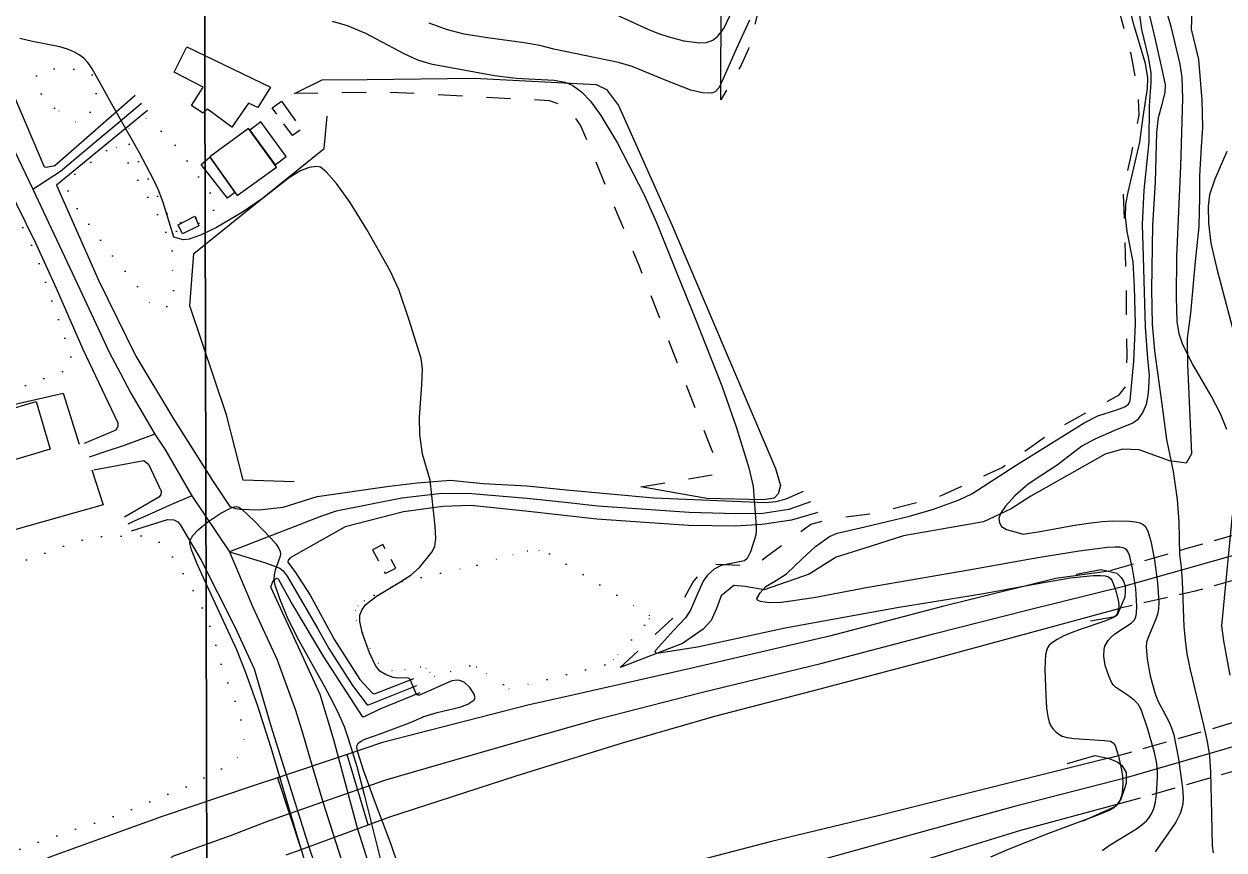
# Model space of a CAD drawing. Header units: millimetres. Extents: x 220021 to 223505, y 489325 to 491820.
# Drawn here: x 221763.6 to 222012.5, y 491516.4 to 491687.8 of the extents above; entities that cross this region are included whole.
import ezdxf

# ---------------------------------------------------------------- set-up
doc = ezdxf.new("R2010")
doc.units = ezdxf.units.MM
for name, pattern in [('5M2P5', [7.5, 5, -2.5]), ('5M5', [10, 5, -5]), ('AM4', [4, 0, -4])]:
    doc.linetypes.add(name, pattern=pattern)
for name, color, linetype in [('A0013110', 8, 'Continuous'), ('A0013112', 8, 'Continuous'), ('A0013122', 8, '5M2P5'), ('A0023210', 8, 'Continuous'), ('A0023212', 8, 'Continuous'), ('A0073340', 8, 'Continuous'), ('A0123373', 8, 'Continuous'), ('B0014111', 8, 'Continuous'), ('B0014112', 8, 'Continuous'), ('B0014116', 8, '5M2P5'), ('B0014118', 8, '5M2P5'), ('B0024120', 8, 'B0024120'), ('D0025111', 8, 'AM4'), ('F0017111', 8, 'Continuous'), ('F0017114', 8, 'Continuous'), ('F0037222', 8, 'Continuous'), ('F0037223', 8, '5M5'), ('zd001', 7, 'Continuous')]:
    doc.layers.add(name, color=color, linetype=linetype)
doc.linetypes.add('B0024120', pattern='A,10,-1.75,[133,ltypeshp.shx,S=0.75,R=0,X=0,Y=0],-3.25', length=15)

msp = doc.modelspace()

# ---------------------------------------------------------------- linework, layer by layer
at = {"layer": 'A0013110', "flags": 128}
for points in [[(221786.635, 491672.928), (221769.974, 491658.391), (221768.165, 491658.009), (221767.811, 491658.115), (221757.536, 491682.191)], [(221738.394, 491678.813), (221747.18, 491680.002), (221747.672, 491679.589), (221751.863, 491670.998), (221758.035, 491658.425), (221765.958, 491642.415), (221770.25, 491632.982), (221775.79, 491620.296), (221783.048, 491605.036), (221783.055, 491604.237), (221782.645, 491603.541), (221776.038, 491600.716)], [(221789.234, 491669.854), (221770.303, 491654.384), (221779.054, 491634.623), (221786.788, 491618.845), (221794.598, 491605.883), (221802.656, 491593.052), (221806.296, 491587.67), (221807.482, 491587.279), (221808.415, 491587.102), (221812.368, 491586.941), (221817.311, 491587.514), (221824.419, 491589.762), (221839.302, 491591.853), (221845.216, 491592.584), (221851.953, 491593.142), (221858.858, 491592.47), (221867.899, 491591.984), (221876.119, 491591.141), (221894.203, 491589.464), (221917.38, 491588.514), (221919.516, 491588.7), (221921.651, 491589.238), (221925.263, 491590.837)], [(221778.066, 491595.275), (221788.462, 491597.206), (221789.439, 491596.484), (221792.015, 491590.853), (221791.958, 491590.1), (221791.554, 491589.63), (221784.436, 491585.427)], [(221928.233, 491586.453), (221922.814, 491584.845), (221916.735, 491583.938), (221911.148, 491583.56), (221901.451, 491583.692), (221882.382, 491585.013), (221867.585, 491586.705), (221856.241, 491587.884), (221850.489, 491587.682), (221842.275, 491586.589), (221830.178, 491583.425), (221818.775, 491577.026), (221818.373, 491576.497), (221818.322, 491576.093), (221818.626, 491575.633), (221819.749, 491574.155), (221822.936, 491569.239), (221827.973, 491559.978), (221833.242, 491551.753), (221835.86, 491548.938), (221836.308, 491548.787), (221844.445, 491552.002)], [(221785.876, 491582.642), (221793.353, 491584.973), (221794.671, 491584.873), (221795.473, 491584.505), (221796.049, 491583.799), (221800.366, 491576.547), (221807.336, 491562.678), (221811.362, 491553.95), (221814.797, 491542.169), (221822.786, 491516.601), (221834.941, 491480.972), (221840.078, 491464.567), (221839.534, 491463.955), (221832.056, 491461.813), (221823.807, 491459.495), (221817.1, 491456.477)], [(221843.933, 491485.597), (221832.794, 491520.909), (221827.871, 491539.261), (221825.014, 491548.654), (221820.857, 491557.691), (221814.808, 491570.907), (221815.197, 491572.102), (221815.557, 491572.519), (221815.936, 491572.784), (221816.287, 491572.675), (221819.253, 491567.235), (221825.717, 491556.487), (221833.731, 491544.077), (221834.182, 491544.093), (221837.449, 491545.652), (221845.75, 491549.054)]]:
    msp.add_lwpolyline(points, dxfattribs=at)
at = {"layer": 'A0013112', "flags": 128}
for points in [[(221988.589, 491574.224), (221977.606, 491572.753), (221954.108, 491566.925), (221930.656, 491560.747), (221901.807, 491554.057), (221877.732, 491548.571), (221868.073, 491546.457), (221837.975, 491538.658), (221830.622, 491536.205), (221816.137, 491531.373), (221811.131, 491529.704), (221792.268, 491523.325), (221769.265, 491515.024), (221747.497, 491506.063), (221733.365, 491499.865), (221720.869, 491493.075), (221702.725, 491483.109), (221682.974, 491470.697), (221658.179, 491455.62), (221637.892, 491440.278), (221618.535, 491425.149), (221594.338, 491409.045), (221586.958, 491406.402)], [(221817.931, 491515.347), (221821.109, 491516.515), (221834.995, 491521.619), (221839.279, 491523.194), (221865.698, 491531.803), (221887.763, 491538.624), (221906.871, 491544.186), (221927.11, 491549.432), (221950.985, 491555.695), (221990.928, 491566.567)], [(221988.538, 491535.424), (221967.218, 491530.094), (221940.773, 491523.488), (221918.375, 491518.053), (221897.97, 491512.726)], [(221912.07, 491502.021), (221927.4, 491507.115), (221954.206, 491515.489), (221970.324, 491520.531), (221990.349, 491525.885)]]:
    msp.add_lwpolyline(points, dxfattribs=at)
at = {"layer": 'A0013122', "flags": 128}
for points in [[(222246.094, 491647.608), (222004.338, 491578.818), (221988.589, 491574.224)], [(222246.119, 491638.258), (222006.529, 491570.084), (221990.928, 491566.567)], [(221988.538, 491535.424), (221990.916, 491536.04), (222246.192, 491610.184)], [(221990.349, 491525.885), (221996.284, 491527.498), (222246.219, 491600.091)]]:
    msp.add_lwpolyline(points, dxfattribs=at)
at = {"layer": 'A0023210', "flags": 128}
for points in [[(221765.399, 491653.497), (221771.189, 491657.273), (221778.564, 491663.486), (221783.111, 491667.317), (221787.939, 491671.386)], [(221758.811, 491667.432), (221765.399, 491653.497), (221774.652, 491633.803), (221781.289, 491619.57), (221783.53, 491615.374), (221785.771, 491611.177), (221790.742, 491602.653), (221792.789, 491599.583), (221798.406, 491589.885), (221806.182, 491578.26), (221811.072, 491566.793), (221816.11, 491555.821), (221819.905, 491545.412), (221821.334, 491540.715), (221823.371, 491533.787), (221825.552, 491526.368), (221837.429, 491489.4)], [(221790.742, 491602.653), (221784.331, 491600.317), (221779.97, 491598.881), (221778.775, 491598.487), (221777.077, 491597.927)], [(221798.406, 491589.885), (221793.721, 491587.869), (221789.285, 491585.883), (221787.221, 491584.959), (221785.156, 491584.034)]]:
    msp.add_lwpolyline(points, dxfattribs=at)
at = {"layer": 'A0023210'}
msp.add_lwpolyline([(221926.748, 491588.645), (221922.233, 491587.041), (221916.829, 491586.235), (221911.255, 491586.161), (221901.563, 491586.425), (221882.637, 491587.763), (221875.246, 491588.548), (221867.854, 491589.333), (221856.475, 491590.282), (221850.27, 491590.334), (221841.932, 491589.363), (221828.364, 491586.667), (221825.285, 491585.672), (221806.182, 491578.26), (221813.442, 491576.023), (221815.391, 491575.381), (221816.625, 491574.871), (221817.319, 491574.311), (221818.154, 491573.186), (221821.095, 491568.237), (221824.528, 491562.264), (221826.845, 491558.233), (221831.713, 491550.536), (221834.795, 491546.508), (221835.021, 491546.516), (221845.097, 491550.53)], dxfattribs=at)
at = {"layer": 'A0023212', "flags": 128}
msp.add_lwpolyline([(221685.235, 491448.887), (221697.965, 491461.667), (221706.569, 491466.895), (221725.935, 491478.161), (221747.74, 491489.373), (221758.221, 491494.463), (221768.702, 491499.552), (221787.452, 491508.164), (221794.488, 491515.128), (221806.629, 491519.488), (221811.246, 491521.263), (221814.531, 491522.526), (221825.552, 491526.368), (221838.627, 491530.926), (221852.757, 491535.028), (221866.886, 491539.13), (221882.748, 491543.597), (221904.339, 491549.122), (221928.883, 491555.089), (221952.547, 491561.31), (221971.577, 491566.15), (221991.981, 491571.213), (222119.044, 491607.073), (222246.106, 491642.933)], dxfattribs=at)
at = {"layer": 'A0023212'}
msp.add_lwpolyline([(222246.206, 491605.137), (221992.199, 491531.362), (221968.771, 491525.313), (221947.49, 491519.489), (221922.888, 491512.584)], dxfattribs=at)
at = {"layer": 'A0073340', "flags": 128}
msp.add_lwpolyline([(221830.622, 491536.205), (221816.137, 491531.373), (221821.109, 491516.515), (221834.995, 491521.619)], close=True, dxfattribs=at)
at = {"layer": 'A0123373', "flags": 128}
for points in [[(221981.827, 491573.655), (221987.007, 491574.609), (221990.293, 491573.808), (221991.136, 491572.935), (221991.684, 491572.143), (221991.987, 491571.196), (221991.997, 491570.117), (221991.911, 491568.875), (221990.319, 491565.138), (221989.853, 491564.76), (221984.834, 491563.858)], [(221980.042, 491534.368), (221985.68, 491535.986), (221988.707, 491535.391), (221990.459, 491534.603), (221991.33, 491533.939), (221991.811, 491533.181), (221992.195, 491532.487), (221992.203, 491530.23), (221991.89, 491529.127), (221991.599, 491528.311), (221991.079, 491526.966), (221990.01, 491525.382), (221983.2, 491522.368)]]:
    msp.add_lwpolyline(points, dxfattribs=at)
at = {"layer": 'B0014111', "flags": 128}
msp.add_lwpolyline([(221766.091, 491609.478), (221769.026, 491599.535), (221749.305, 491593.715), (221746.368, 491603.667)], close=True, dxfattribs=at)
at = {"layer": 'B0014112', "flags": 128}
for points in [[(221797.389, 491683.045), (221814.695, 491674.702), (221812.057, 491670.471), (221810.16, 491671.333), (221806.723, 491666.355), (221801.636, 491670.14), (221800.651, 491669.296), (221798.35, 491670.914), (221800.76, 491674.673), (221794.722, 491677.776)], [(221812.733, 491667.524), (221810.441, 491665.732), (221815.65, 491658.597), (221817.995, 491660.285)], [(221810.121, 491666.081), (221802.163, 491660.246), (221807.785, 491652.175), (221815.957, 491658.069)], [(221802.098, 491660.189), (221807.288, 491652.802), (221805.821, 491651.64), (221800.329, 491658.625)]]:
    msp.add_lwpolyline(points, close=True, dxfattribs=at)
at = {"layer": 'B0014116', "flags": 128}
msp.add_lwpolyline([(221816.973, 491671.758), (221821.181, 491666.008), (221819.296, 491664.629), (221815.088, 491670.378)], close=True, dxfattribs=at)
at = {"layer": 'B0014116'}
msp.add_lwpolyline([(221796.463, 491644.245), (221795.582, 491646.128), (221798.993, 491647.919), (221799.861, 491645.901)], close=True, dxfattribs=at)
at = {"layer": 'B0014118', "flags": 128}
msp.add_lwpolyline([(221838.041, 491579.803), (221835.887, 491578.644), (221838.528, 491573.734), (221840.682, 491574.893)], close=True, dxfattribs=at)
at = {"layer": 'B0024120', "flags": 128}
for points in [[(221819.652, 491592.79), (221809.061, 491593.109), (221805.57, 491606.659), (221797.971, 491629.286), (221798.816, 491640.154), (221825.843, 491661.958), (221826.474, 491668.649)], [(221777.674, 491595.257), (221780.001, 491587.996), (221746.374, 491578.551), (221742.411, 491580.13), (221739.767, 491581.872), (221738.935, 491584.983), (221738.915, 491592.746), (221740.222, 491598.086), (221741.528, 491603.426), (221742.68, 491604.626), (221745.977, 491605.295), (221771.695, 491611.167), (221775.021, 491600.622)]]:
    msp.add_lwpolyline(points, dxfattribs=at)
at = {"layer": 'D0025111', "flags": 128}
for points in [[(221769.935, 491670.317), (221768.726, 491671.497), (221767.495, 491672.824), (221766.615, 491673.955), (221766.149, 491674.81), (221766.016, 491676.661), (221766.204, 491677.17), (221766.597, 491677.652), (221767.228, 491677.991), (221768.341, 491678.346), (221770.021, 491678.54), (221771.571, 491678.534), (221773, 491678.496), (221774.063, 491678.425), (221775.167, 491678.296), (221775.917, 491678.151), (221776.71, 491677.916), (221777.355, 491677.564), (221777.907, 491677.121), (221778.307, 491676.349), (221778.633, 491675.433), (221778.688, 491674.854), (221778.611, 491673.739), (221778.394, 491672.571), (221778.056, 491671.223), (221777.643, 491670.185), (221777.059, 491669.01), (221776.73, 491668.31), (221776.341, 491667.822), (221775.148, 491667.321), (221774.598, 491667.356), (221774.265, 491667.403)], [(221799.823, 491646.496), (221801.866, 491647.809), (221802.781, 491649.02), (221803.376, 491650.02), (221803.284, 491651.203), (221795.415, 491662.208), (221789.616, 491667.924), (221788.929, 491668.18), (221788.58, 491668.17), (221785.361, 491666.098), (221784.411, 491665.452), (221784.413, 491664.632), (221793.742, 491647.553), (221795.4, 491644.439), (221795.997, 491644.319), (221796.175, 491644.388), (221795.32, 491646.216), (221799.091, 491648.196)], [(221746.958, 491635.847), (221746.957, 491636.033), (221746.851, 491637.703), (221746.606, 491640.792), (221746.433, 491644.066), (221746.313, 491647.186), (221746.315, 491650.309), (221746.37, 491651.292), (221746.404, 491651.549), (221746.822, 491654.672), (221747.221, 491657.926), (221747.279, 491658.196), (221747.952, 491661.34), (221748.063, 491661.584), (221748.19, 491661.803), (221748.335, 491662.014), (221748.498, 491662.211), (221748.679, 491662.396), (221748.874, 491662.572), (221749.078, 491662.734), (221749.507, 491663.029), (221749.738, 491663.165), (221749.982, 491663.291), (221750.488, 491663.507), (221750.736, 491663.596), (221751.955, 491663.963), (221752.435, 491664.069), (221752.681, 491664.096), (221752.9, 491664.097), (221753.119, 491664.086), (221753.326, 491664.063), (221753.529, 491664.028), (221753.725, 491663.978), (221753.912, 491663.904), (221754.092, 491663.798), (221754.255, 491663.667), (221754.408, 491663.511), (221754.553, 491663.331), (221754.692, 491663.134), (221755.08, 491662.503), (221755.204, 491662.251), (221756.739, 491659.319), (221758.166, 491656.365), (221759.628, 491653.538), (221761.028, 491650.76), (221762.333, 491647.894), (221763.544, 491645.054), (221763.695, 491644.754), (221765.042, 491642.057), (221766.416, 491638.987), (221766.554, 491638.589), (221770.197, 491627.883), (221770.378, 491627.496), (221771.108, 491625.646), (221771.246, 491625.214), (221772.215, 491622.045), (221773.167, 491619.142), (221773.441, 491618.122), (221773.482, 491617.796), (221773.479, 491617.505), (221773.456, 491617.235), (221773.401, 491616.983), (221773.313, 491616.757), (221773.174, 491616.541), (221772.983, 491616.349), (221772.708, 491616.162), (221772.362, 491615.981), (221771.941, 491615.803), (221771.441, 491615.624), (221768.239, 491614.432), (221765.446, 491613.311), (221762.12, 491612.171), (221759.218, 491611.105), (221758.703, 491610.951), (221757.031, 491610.552), (221753.706, 491609.775), (221750.642, 491608.962), (221747.561, 491608.218), (221744.562, 491607.421), (221744.168, 491607.353), (221743.793, 491607.325), (221743.473, 491607.347), (221743.2, 491607.421), (221743.004, 491607.533), (221742.869, 491607.695), (221742.814, 491607.889), (221742.819, 491608.125), (221742.868, 491608.389), (221742.959, 491608.682), (221743.217, 491609.385), (221744.315, 491612.672), (221745.322, 491615.934), (221746.199, 491618.944), (221746.419, 491619.911), (221746.84, 491622.401), (221747.038, 491624.204), (221747.077, 491624.994), (221747.084, 491628.16), (221747.097, 491631.198)], [(221780.699, 491661.556), (221773.899, 491656.454), (221772.65, 491654.93), (221772.451, 491654.215), (221772.523, 491653.646), (221774.338, 491649.868), (221779.208, 491643.315), (221781.602, 491640.11), (221783.774, 491637.412), (221785.175, 491635.739), (221786.453, 491634.119), (221787.712, 491632.502), (221788.862, 491631.076), (221789.672, 491630.033), (221790.712, 491629.075), (221791.465, 491628.804), (221792.018, 491628.822), (221792.764, 491628.932), (221794.258, 491629.591), (221794.525, 491630.124), (221794.626, 491631.644), (221794.612, 491633.215), (221794.488, 491635.033), (221794.452, 491636.645), (221794.45, 491639.414), (221794.441, 491640.32), (221792.327, 491646.421), (221784.114, 491660.858), (221783.349, 491661.899), (221782.64, 491662.249)], [(221603.019, 491459.795), (221602.769, 491459.95), (221601.405, 491460.685), (221598.834, 491462.245), (221596.64, 491463.766), (221596.262, 491464.099), (221595.589, 491464.801), (221595.314, 491465.17), (221595.104, 491465.557), (221594.971, 491465.948), (221594.934, 491466.342), (221594.978, 491466.736), (221595.081, 491467.112), (221595.254, 491467.511), (221595.474, 491467.885), (221595.759, 491468.264), (221596.097, 491468.637), (221596.486, 491468.995), (221596.913, 491469.327), (221597.827, 491469.948), (221598.314, 491470.236), (221600.994, 491471.711), (221601.626, 491472.016), (221604.813, 491473.361), (221608, 491474.771), (221610.795, 491475.868), (221613.627, 491477.158), (221614.156, 491477.445), (221617.194, 491479.066), (221619.453, 491480.11), (221622.527, 491481.423), (221623.078, 491481.696), (221626.181, 491483.149), (221629.327, 491484.744), (221629.801, 491485.069), (221632.454, 491487.007), (221632.84, 491487.324), (221635.267, 491489.199), (221637.858, 491491.24), (221640.58, 491493.321), (221643.227, 491495.453), (221645.984, 491497.612), (221647.871, 491499.318), (221648.228, 491499.733), (221650.318, 491502.337), (221650.579, 491502.806), (221652.139, 491505.679), (221653.607, 491508.478), (221654.003, 491509.395), (221654.177, 491509.873), (221654.572, 491511.222), (221654.679, 491511.675), (221655.561, 491514.94), (221655.714, 491515.352), (221657.017, 491518.363), (221657.244, 491518.82), (221658.293, 491520.673), (221659.728, 491522.922), (221661.485, 491525.58), (221661.827, 491526.038), (221662.948, 491527.359), (221663.362, 491527.787), (221664.263, 491528.622), (221664.774, 491529.046), (221665.853, 491529.82), (221668.387, 491531.612), (221671.41, 491533.535), (221671.965, 491533.836), (221674.378, 491534.975), (221677.346, 491536.393), (221680.388, 491537.893), (221683.327, 491539.195), (221686.173, 491540.532), (221689.385, 491542.028), (221691.223, 491542.749), (221694.196, 491543.83), (221697.176, 491544.997), (221697.669, 491545.138), (221698.63, 491545.359), (221701.631, 491545.959), (221709.759, 491547.112), (221710.117, 491547.124), (221712.791, 491547.387), (221713.268, 491547.496), (221714.7, 491547.919), (221716.221, 491548.464), (221717.558, 491549.031), (221720.479, 491550.38), (221721.258, 491550.793), (221722.286, 491551.41), (221722.646, 491551.669), (221723.703, 491552.522), (221724.08, 491552.863), (221725.16, 491553.966), (221725.517, 491554.387), (221726.492, 491555.668), (221727.332, 491556.903), (221729.144, 491559.282), (221731.022, 491561.656), (221731.571, 491562.434), (221732.503, 491563.602), (221732.888, 491563.962), (221733.302, 491564.297), (221734.139, 491564.899), (221735.697, 491565.897), (221736.076, 491566.098), (221736.447, 491566.269), (221737.187, 491566.548), (221737.597, 491566.672), (221738.45, 491566.872), (221741.698, 491567.548), (221745.014, 491568.237), (221748.157, 491569.04), (221748.611, 491569.191), (221750.409, 491569.915), (221753.276, 491571.263), (221753.726, 491571.514), (221756.383, 491573.131), (221758.75, 491574.404), (221759.783, 491574.89), (221762.416, 491575.959), (221765.276, 491577.035), (221768.468, 491578.202), (221771.337, 491579.283), (221774.186, 491580.304), (221774.674, 491580.446), (221777.878, 491581.26), (221778.305, 491581.337), (221779.102, 491581.424), (221779.506, 491581.429), (221782.543, 491581.454), (221782.894, 491581.479), (221786.31, 491581.601), (221788.83, 491581.54), (221789.218, 491581.484), (221789.596, 491581.386), (221789.945, 491581.262), (221790.283, 491581.117), (221790.628, 491580.948), (221790.966, 491580.758), (221791.304, 491580.53), (221791.645, 491580.263), (221792.348, 491579.643), (221792.716, 491579.27), (221793.693, 491578.168), (221794.597, 491576.998), (221794.886, 491576.555), (221796.492, 491573.977), (221798.12, 491571.293), (221799.621, 491568.645), (221799.86, 491568.165), (221801.132, 491565.38), (221802.234, 491562.573), (221802.401, 491562.056), (221803.298, 491559.073), (221804.155, 491556.107), (221805.088, 491553.093), (221805.488, 491552.02), (221806.655, 491549.123), (221807.805, 491546.191), (221807.975, 491545.646), (221808.666, 491542.911), (221808.766, 491542.38), (221809.179, 491539.286), (221809.193, 491538.868), (221809.158, 491538.057), (221809.094, 491537.645), (221808.975, 491537.224), (221808.798, 491536.816), (221808.551, 491536.399), (221808.24, 491535.991), (221807.863, 491535.594), (221807.422, 491535.201), (221806.94, 491534.825), (221805.337, 491533.725), (221804.722, 491533.366), (221801.593, 491531.702), (221798.636, 491530.112), (221797.385, 491529.527), (221794.62, 491528.435), (221791.356, 491527.148), (221790.755, 491526.873), (221787.722, 491525.451), (221787.034, 491525.176), (221783.759, 491524.029), (221780.883, 491522.896), (221777.579, 491521.765), (221774.579, 491520.835), (221771.237, 491519.643), (221768.106, 491518.521), (221765.202, 491517.512), (221761.867, 491516.183), (221758.638, 491514.849), (221755.409, 491513.482), (221754.41, 491512.99), (221751.359, 491511.525), (221750.749, 491511.275), (221747.773, 491510.056), (221744.655, 491508.707), (221741.401, 491507.369), (221738.104, 491506.066), (221734.94, 491504.76), (221731.645, 491503.39), (221728.9, 491502.105), (221727.851, 491501.544), (221725.223, 491500.065), (221722.463, 491498.568), (221719.576, 491497.077), (221716.79, 491495.621), (221713.86, 491494.279), (221710.98, 491492.853), (221707.815, 491491.256), (221705.81, 491490.102), (221702.705, 491488.42), (221700.057, 491486.889), (221697.479, 491485.326), (221694.964, 491483.602), (221692.472, 491481.892), (221690.033, 491480.088), (221687.582, 491478.481), (221684.909, 491476.842), (221683.48, 491475.847), (221680.721, 491473.786), (221678.177, 491472.01), (221675.562, 491470.367), (221672.749, 491468.395), (221670.083, 491466.657), (221667.086, 491464.738), (221666.488, 491464.307), (221664.016, 491462.42), (221662.952, 491461.698), (221661.874, 491461.057), (221659.089, 491459.361), (221656.491, 491457.59), (221653.693, 491455.491), (221651.037, 491453.708), (221649.394, 491452.726), (221646.987, 491451.11), (221646.524, 491450.746), (221644.675, 491449.442), (221644.126, 491449.105), (221641.597, 491447.413), (221640.026, 491446.223), (221639.501, 491445.772), (221636.767, 491443.516), (221634.099, 491441.373), (221633.575, 491441.011), (221631.128, 491439.238), (221630.651, 491438.845), (221628.115, 491436.675), (221625.724, 491434.787), (221625.29, 491434.497), (221623.895, 491433.673), (221623.523, 491433.52), (221623.132, 491433.413), (221622.72, 491433.365), (221622.319, 491433.381), (221621.958, 491433.457), (221621.636, 491433.595), (221621.323, 491433.787), (221621.016, 491434.031), (221620.687, 491434.328), (221618.443, 491436.344), (221616.51, 491438.289), (221616.199, 491438.683), (221614.351, 491441.195), (221614.166, 491441.538), (221612.756, 491444.336), (221611.401, 491447.035), (221609.948, 491449.863), (221609.09, 491451.78), (221607.899, 491454.091), (221607.701, 491454.428), (221606.96, 491455.542)]]:
    msp.add_lwpolyline(points, close=True, dxfattribs=at)
at = {"layer": 'D0025111'}
msp.add_lwpolyline([(221857.594, 491575.523), (221864.98, 491577.699), (221867.964, 491578.444), (221870.353, 491578.509), (221872.587, 491577.876), (221893.252, 491565.102), (221893.286, 491564.398), (221892.323, 491563.024), (221885.946, 491555.986), (221884.058, 491554.797), (221864.196, 491549.769), (221863.055, 491550.727), (221857.491, 491554.292), (221856.038, 491554.601), (221848.783, 491552.413), (221847.869, 491553.24), (221847.011, 491554.061), (221845.866, 491554.315), (221842.68, 491553.769), (221839.965, 491553.565), (221837.112, 491555.07), (221835.417, 491558.139), (221833.89, 491561.504), (221832.555, 491564.014), (221832.366, 491566), (221832.84, 491566.97), (221834.163, 491568.125), (221836.24, 491569.301), (221841.97, 491572.081)], close=True, dxfattribs=at)
at = {"layer": 'F0017111', "flags": 128}
for points, elevation in [([(222013.066, 491603.666), (222011.786, 491606.874), (222009.858, 491610.6), (222005.951, 491617.292), (222003.992, 491621.207), (222003.22, 491623.471), (222002.813, 491626.076), (222002.615, 491631.123), (222002.711, 491639.555), (222003.511, 491658.294), (222003.958, 491672.33), (222003.837, 491676.698), (222003.409, 491679.464), (222001.518, 491687.31), (221999.095, 491695.355)], 70), ([(221881.347, 491692.057), (221892.955, 491686.708), (221895.19, 491685.798), (221897.338, 491685.147), (221900.429, 491684.335), (221903.778, 491683.901), (221905.175, 491683.982), (221906.457, 491684.449), (221907.492, 491685.265), (221908.745, 491686.884), (221909.978, 491689.475)], 60), ([(221987.206, 491516.306), (221988.862, 491517.439), (221994.32, 491520.803), (221995.556, 491521.69), (221996.425, 491522.471), (221997.055, 491523.226), (221997.556, 491524.039), (221997.958, 491525.026), (221998.272, 491526.309), (221998.506, 491527.95), (221998.72, 491531.53), (221998.68, 491533.086), (221998.484, 491534.666), (221998.07, 491536.594), (221996.634, 491541.682), (221995.302, 491545.574), (221994.72, 491546.627), (221993.962, 491547.428), (221992.913, 491548.209), (221989.983, 491550.143), (221989.489, 491550.671), (221989.082, 491551.369), (221988.651, 491552.349), (221987.876, 491554.674), (221987.541, 491556.636), (221987.609, 491558.081), (221987.777, 491558.673), (221988.438, 491559.846), (221989.017, 491560.496), (221989.858, 491561.214), (221993.218, 491563.489), (221993.882, 491564.075), (221994.231, 491564.71), (221994.379, 491565.613), (221994.42, 491566.947), (221994.186, 491570.644), (221993.541, 491574.786), (221992.889, 491577.543), (221992.621, 491578.198), (221992.348, 491578.59), (221992.027, 491578.872), (221991.575, 491579.077), (221990.904, 491579.209), (221989.893, 491579.262), (221988.307, 491579.185), (221982.457, 491578.426), (221973.903, 491577.019), (221959.553, 491574.442), (221938.699, 491570.828), (221927.412, 491568.728), (221920.699, 491567.763), (221918.172, 491567.675), (221916.344, 491567.927), (221915.709, 491568.259), (221915.604, 491568.607), (221916.291, 491569.739), (221917.473, 491571.039), (221919.685, 491572.379), (221921.77, 491573.663), (221924.965, 491576.793), (221927.775, 491579.381), (221930.654, 491581.427), (221932.292, 491582.165), (221937.967, 491583.462), (221947.267, 491585.648), (221952.219, 491587.105), (221957.592, 491589.073), (221960.225, 491590.33), (221969.381, 491596.224), (221983.48, 491605.041), (221986.305, 491606.463), (221990.299, 491607.728), (221991.947, 491608.349), (221992.717, 491608.934), (221993.041, 491609.692), (221993.788, 491617.836), (221994.131, 491625.558), (221993.963, 491633.286), (221993.636, 491638.408), (221992.436, 491644.736), (221992.084, 491647.723), (221992.147, 491650.438), (221992.594, 491652.871), (221995.044, 491663.301), (221995.721, 491668.54), (221996.625, 491674.39), (221996.698, 491676.624), (221996.204, 491679.629), (221993.87, 491687.39), (221992.53, 491692.524)], 55), ([(221994.862, 491690.641), (221995.36, 491686.672), (221996.744, 491680.928), (221997.305, 491677.759), (221997.341, 491675.631), (221997.006, 491670.842), (221996.927, 491663.352), (221995.868, 491653.307), (221995.537, 491646.183), (221995.696, 491639.458), (221996.112, 491624.915), (221996.655, 491618.354), (221996.949, 491614.831), (221996.767, 491611.159), (221996.339, 491608.805), (221995.678, 491607.26), (221994.539, 491605.662), (221993.62, 491604.93), (221990.242, 491603.65), (221985.692, 491601.65), (221982.996, 491600.168), (221977.875, 491596.24), (221974.705, 491594.192), (221971.892, 491592.326), (221969.09, 491589.888), (221967.153, 491587.741), (221966.141, 491586.195), (221965.816, 491585.186), (221965.934, 491584.251), (221966.374, 491583.544), (221967.416, 491582.923), (221970.817, 491581.917), (221974.341, 491582.497), (221981.108, 491583.705), (221984.416, 491584.219), (221987.203, 491584.538), (221989.481, 491584.681), (221992.891, 491584.625), (221994.125, 491584.476), (221995.055, 491584.253), (221995.699, 491583.956), (221996.133, 491583.58), (221996.73, 491582.533), (221997.339, 491580.452), (221998.111, 491576.557), (221998.729, 491571.859), (221998.961, 491567.824), (221998.916, 491566.443), (221998.733, 491565.342), (221998.378, 491564.266), (221996.752, 491560.513), (221996.449, 491559.495), (221996.34, 491558.528), (221996.562, 491555.982), (221997.193, 491552.541), (221998.143, 491549.011), (221998.783, 491547.345), (222000.345, 491544.342), (222001.063, 491543.019), (222001.622, 491541.757), (222002.083, 491540.257), (222003.062, 491535.278), (222003.902, 491529.236), (222004.016, 491527.217), (222003.935, 491525.881), (222003.448, 491524.064), (222002.505, 491522.186), (222000.868, 491519.722), (221998.192, 491515.998)], 60), ([(222010.307, 491515.779), (222010.142, 491517.338), (222009.99, 491523.79), (222009.79, 491532.57), (222009.532, 491535.953), (222009.092, 491538.869), (222008.411, 491541.991), (222005.523, 491553.804), (222004.88, 491557.063), (222004.485, 491559.914), (222004.265, 491562.738), (222003.914, 491572.204), (222003.664, 491575.146), (222003.338, 491577.643), (222003.191, 491584.465), (222002.853, 491589.114), (222002.032, 491594.936), (222000.654, 491601.594), (221999.698, 491608.899), (221998.176, 491619.946), (221997.633, 491625.488), (221997.506, 491632.622), (221997.716, 491645.98), (221998.265, 491655.022), (221998.543, 491665.297), (221998.896, 491668.388), (221999.667, 491671.175), (222000.293, 491673.606), (222000.354, 491675.153), (221999.878, 491677.454), (221998.271, 491684.568), (221997.078, 491689.837)], 65), ([(221914.103, 491688.611), (221911.295, 491682.571), (221908.571, 491676.251), (221907.747, 491674.622), (221906.948, 491673.699), (221906.194, 491673.419), (221904.316, 491673.501), (221901.933, 491674.058), (221896.77, 491676.101), (221889.76, 491678.954), (221886.93, 491679.782), (221873.508, 491682.605), (221870.563, 491683.345), (221867.311, 491683.909), (221859.744, 491684.916), (221854.884, 491685.7), (221853.003, 491686.137), (221851.237, 491686.658), (221847.657, 491687.991)], 55), ([(221827.748, 491494.452), (221819.625, 491521.498), (221814.867, 491537.608), (221812.023, 491546.43), (221809.56, 491553.339), (221807.723, 491557.925), (221801.506, 491571.315), (221799.443, 491575.905), (221798.331, 491578.708), (221797.993, 491580.076), (221798.074, 491580.705), (221798.611, 491581.662), (221799.731, 491582.852), (221801.704, 491584.457), (221804.426, 491586.263), (221806.54, 491587.411), (221807.167, 491587.612), (221807.648, 491587.646), (221808.117, 491587.537), (221808.775, 491587.121), (221811.419, 491584.647), (221814.803, 491581.096), (221815.875, 491579.845), (221816.476, 491578.984), (221816.742, 491578.345), (221816.794, 491577.772), (221816.679, 491577.161), (221815.71, 491574.458), (221815.459, 491573.462), (221815.409, 491572.566), (221815.58, 491571.599), (221816.59, 491568.602), (221818.308, 491564.371), (221820.564, 491559.868), (221825.901, 491550.334), (221827.655, 491547.077), (221828.982, 491544.374), (221829.985, 491541.982), (221830.852, 491539.523), (221832.595, 491533.702), (221834.115, 491527.894), (221837.604, 491514.041)], 40), ([(222013.773, 491552.68), (222012.448, 491559.797), (222012.022, 491562.925), (222014.258, 491585.857)], 70)]:
    msp.add_lwpolyline(points, dxfattribs=dict(at, elevation=elevation))
at = {"layer": 'F0017111', "elevation": 45}
msp.add_lwpolyline([(221842.606, 491509.163), (221839.727, 491517.542), (221836.269, 491526.688), (221833.994, 491532.934), (221832.753, 491536.871), (221832.629, 491537.707), (221832.705, 491538.173), (221832.917, 491538.543), (221833.381, 491538.917), (221834.261, 491539.351), (221837.473, 491540.523), (221843.543, 491542.74), (221846.111, 491543.872), (221846.335, 491544.026), (221849.318, 491544.903), (221853.957, 491546.019), (221855.627, 491546.666), (221856.876, 491547.493), (221857.145, 491547.934), (221856.95, 491548.752), (221856.069, 491550.083), (221854.884, 491551.185), (221853.918, 491551.584), (221853.505, 491551.615), (221852.357, 491551.498), (221845.601, 491548.523), (221845.243, 491548.512), (221845.025, 491548.685), (221843.664, 491551.776), (221843.509, 491551.992), (221843.231, 491552.085), (221841.127, 491552.054), (221840.168, 491552.209), (221838.676, 491552.705), (221837.408, 491553.504), (221836.485, 491554.646), (221835.235, 491557.28), (221833.827, 491561.34), (221833.258, 491563.814), (221833.272, 491565.093), (221833.696, 491566.314), (221834.498, 491567.339), (221836.679, 491569.05), (221841.231, 491571.756), (221843.808, 491573.416), (221845.602, 491575.014), (221848.147, 491578.175), (221848.776, 491579.385), (221848.99, 491581.056), (221848.859, 491583.602), (221847.817, 491593.165), (221846.243, 491598.512), (221845.699, 491602.61), (221845.593, 491606.127), (221846.107, 491612.968), (221846.224, 491616.21), (221845.951, 491618.37), (221843.509, 491626.336), (221841.325, 491632.683), (221839.517, 491636.544), (221834.725, 491645.14), (221831.248, 491650.776), (221828.411, 491654.719), (221826.292, 491657.129), (221825.117, 491658.055), (221824.257, 491658.259), (221822.756, 491658.049), (221820.96, 491657.345), (221818.66, 491655.932), (221813.269, 491651.724), (221808.936, 491648.773), (221803.517, 491645.555), (221800.212, 491643.952), (221797.869, 491643.133), (221796.702, 491643.021), (221794.66, 491643.535), (221794.199, 491645.162), (221792.453, 491650.786), (221791.533, 491653.143), (221790.442, 491655.534), (221787.546, 491661.044), (221782.397, 491670.073), (221779.619, 491675.149), (221777.68, 491678.659), (221776.831, 491679.82), (221775.965, 491680.687), (221775.013, 491681.38), (221773.908, 491681.996), (221772.589, 491682.549), (221770.999, 491683.034), (221765.354, 491684.151), (221762.724, 491684.796)], dxfattribs=at)
at = {"layer": 'F0017114', "flags": 128}
for points, elevation in [([(221827.534, 491688.411), (221830.586, 491687.476), (221834.434, 491685.865), (221842.377, 491681.64), (221845.197, 491680.331), (221847.968, 491679.503), (221861.179, 491677.107), (221865.649, 491676.528), (221873.553, 491676.146), (221875.844, 491675.718), (221877.436, 491675.034), (221879.204, 491673.727), (221881.097, 491671.777), (221883.218, 491668.835), (221886.666, 491663.054), (221892.158, 491652.508), (221894.785, 491646.604), (221899.026, 491636.111), (221902.889, 491626.563), (221908.326, 491612.698), (221911.344, 491604), (221913.924, 491595.662), (221914.809, 491591.812), (221915.477, 491583.526), (221915.476, 491582.722), (221915.378, 491581.696), (221914.31, 491578.286), (221913.584, 491576.875), (221913.037, 491576.402), (221910.646, 491575.924), (221908.203, 491575.401), (221906.71, 491574.647), (221905.33, 491573.434), (221904.434, 491572.164), (221903.084, 491569.08), (221901.824, 491566.151), (221900.8, 491564.576), (221898.302, 491561.959), (221894.55, 491557.8), (221894.447, 491557.451), (221894.842, 491557.208), (221903.26, 491558.521), (221921.476, 491562.516), (221933.982, 491564.785), (221944.687, 491566.692), (221962.629, 491569.625), (221974.315, 491571.783), (221980.629, 491572.839), (221985.391, 491573.343), (221986.888, 491573.373), (221987.876, 491573.274), (221988.518, 491573.065), (221988.965, 491572.751), (221989.311, 491572.255), (221989.996, 491570.396), (221990.582, 491567.985), (221990.672, 491567.054), (221990.634, 491566.348), (221990.33, 491565.373), (221990.037, 491565.004), (221989.56, 491564.661), (221987.789, 491563.904), (221982.662, 491562.155), (221980.776, 491561.445), (221979.159, 491560.736), (221977.861, 491560.057), (221976.898, 491559.435), (221976.264, 491558.881), (221975.881, 491558.337), (221975.65, 491557.729), (221975.491, 491556.95), (221975.366, 491553.944), (221975.53, 491548.452), (221975.705, 491545.877), (221975.933, 491544.084), (221976.225, 491542.937), (221976.595, 491542.151), (221977.054, 491541.486), (221977.597, 491540.904), (221978.214, 491540.412), (221978.933, 491540.019), (221979.933, 491539.717), (221981.434, 491539.499), (221987.732, 491539.127), (221988.921, 491538.963), (221989.539, 491538.641), (221989.897, 491538.041), (221990.609, 491535.85), (221991.221, 491533.045), (221991.411, 491531.63), (221991.491, 491530.257), (221991.443, 491528.962), (221991.271, 491527.798), (221990.985, 491526.822), (221990.591, 491526.068), (221990.086, 491525.491), (221989.467, 491525.02), (221988.688, 491524.58), (221985.767, 491523.388), (221976.077, 491519.815), (221967.758, 491516.518), (221964.062, 491514.909)], 50), ([(222013.103, 491661.324), (222010.615, 491655.611), (222009.474, 491652.345), (222009.207, 491649.989), (222009.289, 491646.432), (222009.736, 491642.305), (222010.997, 491636.996), (222015.523, 491619.99)], 75)]:
    msp.add_lwpolyline(points, dxfattribs=dict(at, elevation=elevation))
at = {"layer": 'F0037222', "flags": 128}
for points in [[(222006.153, 491699.57), (222005.696, 491686.726), (222007.192, 491680.4), (222007.873, 491671.959), (222008.053, 491666.331), (222007.736, 491662.283), (222007.423, 491656.3), (222007.436, 491651.903), (222007.288, 491645.745), (222006.487, 491638.529), (222005.53, 491627.793), (222004.887, 491622.513), (222004.902, 491617.235), (222005.775, 491598.592), (222004.63, 491596.652), (222001.177, 491597.164), (221994.926, 491599.422), (221991.474, 491599.582), (221987.861, 491598.511), (221972.436, 491589.82), (221968.334, 491587.163), (221962.589, 491584.498), (221945.997, 491581.608), (221937.787, 491578.932), (221932.039, 491577.146), (221926.461, 491573.603), (221917.101, 491570.394), (221913.155, 491571.079), (221910.854, 491571.245), (221908.23, 491569.122), (221907.251, 491566.479), (221906.107, 491564.011), (221904.469, 491562.244), (221900.204, 491559.234), (221887.233, 491554.249)], [(221908.109, 491672.033), (221908.212, 491694.023)], [(221819.682, 491673.39), (221825.426, 491676.231), (221834.794, 491676.273), (221856.982, 491676.55), (221882.296, 491675.258), (221884.436, 491674.212), (221886.91, 491670.881), (221897.991, 491646.127), (221919.497, 491595.561), (221920.493, 491592.047), (221920.005, 491590.286), (221919.185, 491589.402), (221916.885, 491589.04), (221905.215, 491589.339), (221891.567, 491591.739)]]:
    msp.add_lwpolyline(points, dxfattribs=at)
at = {"layer": 'F0037223', "flags": 128}
for points in [[(221887.233, 491554.249), (221898.545, 491564.856), (221902.305, 491571.91), (221904.599, 491574.559), (221905.91, 491575.796), (221914.951, 491575.31), (221917.576, 491577.257), (221926.761, 491583.983), (221930.702, 491585.057), (221940.396, 491586.332), (221953.371, 491589.734), (221966.502, 491595.775), (221977.656, 491603.742), (221990.785, 491610.838), (221992.259, 491612.78), (221992.407, 491618.762), (221992.193, 491636.528), (221991.654, 491653.062), (221993.276, 491660.81), (221994.897, 491668.91), (221994.72, 491673.659), (221993.219, 491681.568), (221987.574, 491702.125), (221983.92, 491715.83), (221980.953, 491718.983), (221977.827, 491720.2), (221975.526, 491720.189), (221972.403, 491719.999), (221951.539, 491716.738), (221941.356, 491714.405), (221934.461, 491711.383), (221921.825, 491704.288), (221919.53, 491702.343), (221917.735, 491697.585), (221913.832, 491682.614), (221912.362, 491679.265), (221908.109, 491672.033)], [(221891.567, 491591.739), (221906.352, 491594.27), (221907.334, 491595.857), (221907.331, 491596.913), (221906.339, 491599.195), (221891.276, 491637.477), (221879.032, 491666.799), (221876.392, 491670.481), (221872.608, 491671.872), (221838.746, 491673.653), (221819.682, 491673.39)]]:
    msp.add_lwpolyline(points, dxfattribs=at)
at = {"layer": 'zd001'}
for points in [[(221800.74, 491815.47), (222245.65, 491816.63), (222247.11, 491261.74), (221802.16, 491260.58), (221800.74, 491815.47)], [(221355.82, 491814.34), (221800.74, 491815.47), (221802.16, 491260.58), (221357.22, 491259.44), (221355.82, 491814.34)]]:
    msp.add_lwpolyline(points, dxfattribs=at)

doc.saveas('drawing.dxf')
